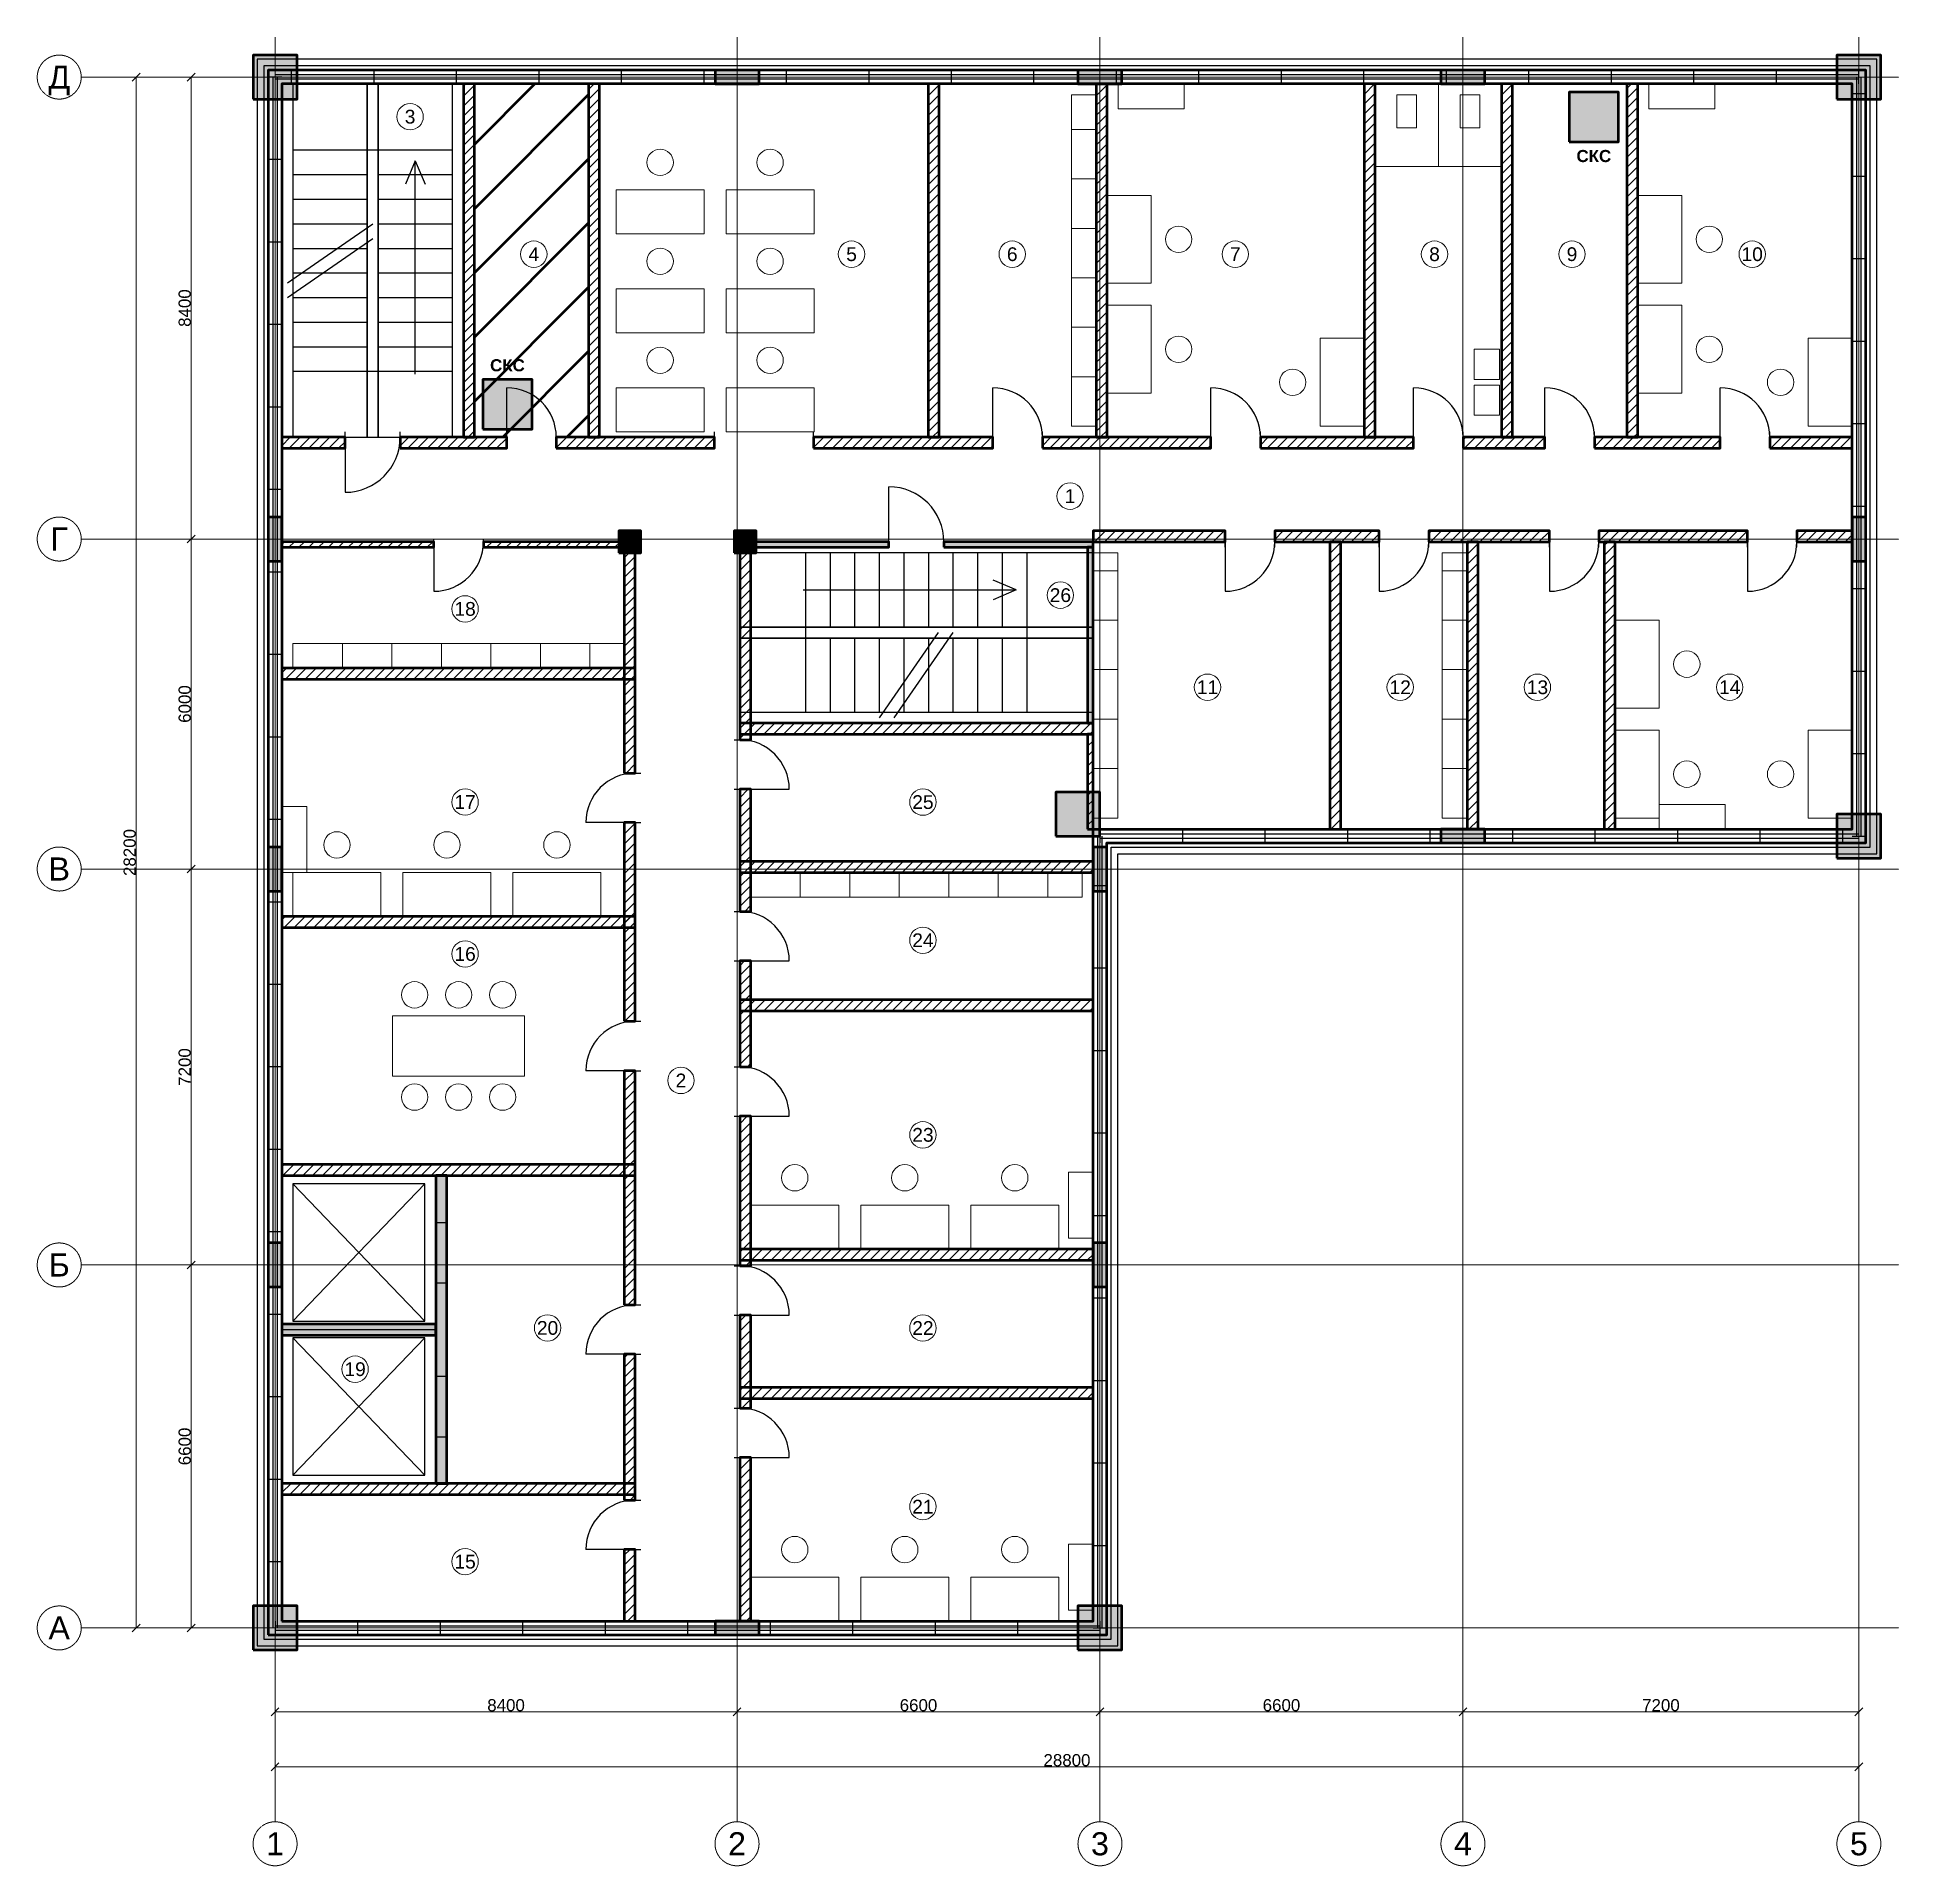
# Model space of a CAD drawing. Header units: millimetres. Extents: x -4325 to 29525, y -4325 to 28925.
import ezdxf
from ezdxf.enums import TextEntityAlignment as Align

# ---------------------------------------------------------------- set-up
doc = ezdxf.new("R2010")
doc.units = ezdxf.units.MM
doc.linetypes.add('CENTER2', pattern=[2.541, 1.587, -0.318, 0.318, -0.318])
for name, color, linetype, lineweight in [('A-ANNO-ROOM', 7, 'CONTINUOUS', 18), ('A-DIMS', 8, 'CONTINUOUS', 13), ('A-DOOR', 3, 'CONTINUOUS', 25), ('A-ELEV', 7, 'CONTINUOUS', 25), ('A-FACADE-PANEL', 8, 'CONTINUOUS', 25), ('A-FURN', 8, 'CONTINUOUS', 18), ('A-GLAZ-RIBBON', 5, 'CONTINUOUS', 25), ('A-GRID', 8, 'CENTER2', 13), ('A-HATCH', 9, 'CONTINUOUS', 9), ('A-OUTLINE', 7, 'CONTINUOUS', 50), ('A-SANI', 8, 'CONTINUOUS', 18), ('A-STAIR', 7, 'CONTINUOUS', 25), ('A-WALL-BLOCK', 9, 'CONTINUOUS', 50), ('A-WALL-RC', 7, 'CONTINUOUS', 50), ('E-SCS-RISER', 1, 'CONTINUOUS', 50), ('E-SERVER-ROOM', 1, 'CONTINUOUS', 50)]:
    doc.layers.add(name, color=color, linetype=linetype, lineweight=lineweight)
doc.styles.add('Arial-Bold', font='arialbd.ttf')
doc.styles.get("Standard").update_dxf_attribs({"font": 'arial.ttf'})

msp = doc.modelspace()

# ---------------------------------------------------------------- hatches: boundary and pattern name
at = {"layer": 'A-HATCH'}
h = msp.add_hatch(dxfattribs=at)
h.set_pattern_fill('ANSI31', scale=40)
h.paths.add_polyline_path([(3425, 21650), (3625, 21650), (3625, 28075), (3625, 28075), (3425, 28075), (3425, 28075)])
h = msp.add_hatch(dxfattribs=at)
h.set_pattern_fill('ANSI31', scale=40)
h.paths.add_polyline_path([(5702, 21650), (5902, 21650), (5902, 28075), (5902, 28075), (5702, 28075), (5702, 28075)])
h = msp.add_hatch(dxfattribs=at)
h.set_pattern_fill('ANSI31', scale=40)
h.paths.add_polyline_path([(11874, 21650), (12074, 21650), (12074, 28075), (12074, 28075), (11874, 28075), (11874, 28075)])
h = msp.add_hatch(dxfattribs=at)
h.set_pattern_fill('ANSI31', scale=40)
h.paths.add_polyline_path([(14930, 21650), (15130, 21650), (15130, 28075), (15130, 28075), (14930, 28075), (14930, 28075)])
h = msp.add_hatch(dxfattribs=at)
h.set_pattern_fill('ANSI31', scale=40)
h.paths.add_polyline_path([(19803, 21650), (20003, 21650), (20003, 28075), (20003, 28075), (19803, 28075), (19803, 28075)])
h = msp.add_hatch(dxfattribs=at)
h.set_pattern_fill('ANSI31', scale=40)
h.paths.add_polyline_path([(22303, 21650), (22503, 21650), (22503, 28075), (22503, 28075), (22303, 28075), (22303, 28075)])
h = msp.add_hatch(dxfattribs=at)
h.set_pattern_fill('ANSI31', scale=40)
h.paths.add_polyline_path([(24580, 21650), (24780, 21650), (24780, 28075), (24780, 28075), (24580, 28075), (24580, 28075)])
h = msp.add_hatch(dxfattribs=at)
h.set_pattern_fill('ANSI31', scale=40)
h.paths.add_polyline_path([(125, 21450), (125, 21450), (1275, 21450), (1275, 21650), (125, 21650), (125, 21650)])
h = msp.add_hatch(dxfattribs=at)
h.set_pattern_fill('ANSI31', scale=40)
h.paths.add_polyline_path([(2275, 21450), (4214, 21450), (4214, 21650), (2275, 21650)])
h = msp.add_hatch(dxfattribs=at)
h.set_pattern_fill('ANSI31', scale=40)
h.paths.add_polyline_path([(5114, 21450), (7988, 21450), (7988, 21650), (5114, 21650)])
h = msp.add_hatch(dxfattribs=at)
h.set_pattern_fill('ANSI31', scale=40)
h.paths.add_polyline_path([(9788, 21450), (13052, 21450), (13052, 21650), (9788, 21650)])
h = msp.add_hatch(dxfattribs=at)
h.set_pattern_fill('ANSI31', scale=40)
h.paths.add_polyline_path([(13952, 21450), (17016, 21450), (17016, 21650), (13952, 21650)])
h = msp.add_hatch(dxfattribs=at)
h.set_pattern_fill('ANSI31', scale=40)
h.paths.add_polyline_path([(17916, 21450), (20703, 21450), (20703, 21650), (17916, 21650)])
h = msp.add_hatch(dxfattribs=at)
h.set_pattern_fill('ANSI31', scale=40)
h.paths.add_polyline_path([(21603, 21450), (23092, 21450), (23092, 21650), (21603, 21650)])
h = msp.add_hatch(dxfattribs=at)
h.set_pattern_fill('ANSI31', scale=40)
h.paths.add_polyline_path([(23992, 21450), (26278, 21450), (26278, 21650), (23992, 21650)])
h = msp.add_hatch(dxfattribs=at)
h.set_pattern_fill('ANSI31', scale=40)
h.paths.add_polyline_path([(27178, 21450), (28675, 21450), (28675, 21450), (28675, 21650), (28675, 21650), (27178, 21650)])
h = msp.add_hatch(dxfattribs=at)
h.set_pattern_fill('ANSI31', scale=40)
h.paths.add_polyline_path([(125, 19650), (125, 19650), (2888, 19650), (2888, 19750), (125, 19750), (125, 19750)])
h = msp.add_hatch(dxfattribs=at)
h.set_pattern_fill('ANSI31', scale=40)
h.paths.add_polyline_path([(3788, 19650), (6350, 19650), (6350, 19750), (3788, 19750)])
h = msp.add_hatch(dxfattribs=at)
h.set_pattern_fill('ANSI31', scale=40)
h.paths.add_polyline_path([(6350, 15544), (6550, 15544), (6550, 19750), (6350, 19750)])
h = msp.add_hatch(dxfattribs=at)
h.set_pattern_fill('ANSI31', scale=40)
h.paths.add_polyline_path([(8450, 16150), (8650, 16150), (8650, 19750), (8450, 19750)])
h = msp.add_hatch(dxfattribs=at)
h.set_pattern_fill('ANSI31', scale=40)
h.paths.add_polyline_path([(14875, 19750), (17277, 19750), (17277, 19950), (14875, 19950)])
h = msp.add_hatch(dxfattribs=at)
h.set_pattern_fill('ANSI31', scale=40)
h.paths.add_polyline_path([(18177, 19750), (20077, 19750), (20077, 19950), (18177, 19950)])
h = msp.add_hatch(dxfattribs=at)
h.set_pattern_fill('ANSI31', scale=40)
h.paths.add_polyline_path([(19179, 14525), (19379, 14525), (19379, 14525), (19379, 19750), (19179, 19750), (19179, 14525)])
h = msp.add_hatch(dxfattribs=at)
h.set_pattern_fill('ANSI31', scale=40)
h.paths.add_polyline_path([(20977, 19750), (23171, 19750), (23171, 19950), (20977, 19950)])
h = msp.add_hatch(dxfattribs=at)
h.set_pattern_fill('ANSI31', scale=40)
h.paths.add_polyline_path([(21675, 14525), (21875, 14525), (21875, 14525), (21875, 19750), (21675, 19750), (21675, 14525)])
h = msp.add_hatch(dxfattribs=at)
h.set_pattern_fill('ANSI31', scale=40)
h.paths.add_polyline_path([(24071, 19750), (26773, 19750), (26773, 19950), (24071, 19950)])
h = msp.add_hatch(dxfattribs=at)
h.set_pattern_fill('ANSI31', scale=40)
h.paths.add_polyline_path([(24171, 14525), (24371, 14525), (24371, 14525), (24371, 19750), (24171, 19750), (24171, 14525)])
h = msp.add_hatch(dxfattribs=at)
h.set_pattern_fill('ANSI31', scale=40)
h.paths.add_polyline_path([(27673, 19750), (28675, 19750), (28675, 19750), (28675, 19950), (28675, 19950), (27673, 19950)])
h = msp.add_hatch(dxfattribs=at)
h.set_pattern_fill('ANSI31', scale=40)
h.paths.add_polyline_path([(125, 17250), (125, 17250), (6550, 17250), (6550, 17450), (125, 17450), (125, 17450)])
h = msp.add_hatch(dxfattribs=at)
h.set_pattern_fill('ANSI31', scale=40)
h.paths.add_polyline_path([(8450, 16250), (14875, 16250), (14875, 16450), (8450, 16450)])
h = msp.add_hatch(dxfattribs=at)
h.set_pattern_fill('ANSI31', scale=40)
h.paths.add_polyline_path([(14775, 14525), (14875, 14525), (14875, 14525), (14875, 16250), (14775, 16250), (14775, 14525)])
h = msp.add_hatch(dxfattribs=at)
h.set_pattern_fill('ANSI31', scale=40)
h.paths.add_polyline_path([(8450, 13030), (8650, 13030), (8650, 15250), (8450, 15250)])
h = msp.add_hatch(dxfattribs=at)
h.set_pattern_fill('ANSI31', scale=40)
h.paths.add_polyline_path([(6350, 11032), (6550, 11032), (6550, 14644), (6350, 14644)])
h = msp.add_hatch(dxfattribs=at)
h.set_pattern_fill('ANSI31', scale=40)
h.paths.add_polyline_path([(8450, 13737), (14875, 13737), (14875, 13737), (14875, 13937), (14875, 13937), (8450, 13937)])
h = msp.add_hatch(dxfattribs=at)
h.set_pattern_fill('ANSI31', scale=40)
h.paths.add_polyline_path([(125, 12738), (125, 12738), (6550, 12738), (6550, 12938), (125, 12938), (125, 12938)])
h = msp.add_hatch(dxfattribs=at)
h.set_pattern_fill('ANSI31', scale=40)
h.paths.add_polyline_path([(8450, 10205), (8650, 10205), (8650, 12130), (8450, 12130)])
h = msp.add_hatch(dxfattribs=at)
h.set_pattern_fill('ANSI31', scale=40)
h.paths.add_polyline_path([(8450, 11224), (14875, 11224), (14875, 11224), (14875, 11424), (14875, 11424), (8450, 11424)])
h = msp.add_hatch(dxfattribs=at)
h.set_pattern_fill('ANSI31', scale=40)
h.paths.add_polyline_path([(6350, 5875), (6550, 5875), (6550, 10132), (6350, 10132)])
h = msp.add_hatch(dxfattribs=at)
h.set_pattern_fill('ANSI31', scale=40)
h.paths.add_polyline_path([(8450, 6586), (8650, 6586), (8650, 9305), (8450, 9305)])
h = msp.add_hatch(dxfattribs=at)
h.set_pattern_fill('ANSI31', scale=40)
h.paths.add_polyline_path([(125, 8225), (125, 8225), (6550, 8225), (6550, 8425), (125, 8425), (125, 8425)])
h = msp.add_hatch(dxfattribs=at)
h.set_pattern_fill('ANSI31', scale=40)
h.paths.add_polyline_path([(8450, 6686), (14875, 6686), (14875, 6686), (14875, 6886), (14875, 6886), (8450, 6886)])
h = msp.add_hatch(dxfattribs=at)
h.set_pattern_fill('ANSI31', scale=40)
h.paths.add_polyline_path([(8450, 3999), (8650, 3999), (8650, 5686), (8450, 5686)])
h = msp.add_hatch(dxfattribs=at)
h.set_pattern_fill('ANSI31', scale=40)
h.paths.add_polyline_path([(6350, 2325), (6550, 2325), (6550, 4975), (6350, 4975)])
h = msp.add_hatch(dxfattribs=at)
h.set_pattern_fill('ANSI31', scale=40)
h.paths.add_polyline_path([(8450, 4173), (14875, 4173), (14875, 4173), (14875, 4373), (14875, 4373), (8450, 4373)])
h = msp.add_hatch(dxfattribs=at)
h.set_pattern_fill('ANSI31', scale=40)
h.paths.add_polyline_path([(8450, 125), (8650, 125), (8650, 125), (8650, 3099), (8450, 3099), (8450, 125)])
h = msp.add_hatch(dxfattribs=at)
h.set_pattern_fill('ANSI31', scale=40)
h.paths.add_polyline_path([(125, 2425), (125, 2425), (6550, 2425), (6550, 2625), (125, 2625), (125, 2625)])
h = msp.add_hatch(dxfattribs=at)
h.set_pattern_fill('ANSI31', scale=40)
h.paths.add_polyline_path([(6350, 125), (6550, 125), (6550, 125), (6550, 1425), (6350, 1425), (6350, 125)])
at = {"layer": 'A-WALL-RC'}
h = msp.add_hatch(color=7, dxfattribs=at)
h.dxf.hatch_style = 1
h.paths.add_polyline_path([(-400, 27800), (400, 27800), (400, 28600), (-400, 28600)])
h = msp.add_hatch(color=7, dxfattribs=at)
h.dxf.hatch_style = 1
h.paths.add_polyline_path([(28400, 27800), (29200, 27800), (29200, 28600), (28400, 28600)])
h = msp.add_hatch(color=7, dxfattribs=at)
h.dxf.hatch_style = 1
h.paths.add_polyline_path([(8000, 28075), (8800, 28075), (8800, 28325), (8000, 28325)])
h = msp.add_hatch(color=7, dxfattribs=at)
h.dxf.hatch_style = 1
h.paths.add_polyline_path([(14600, 28075), (15400, 28075), (15400, 28325), (14600, 28325)])
h = msp.add_hatch(color=7, dxfattribs=at)
h.dxf.hatch_style = 1
h.paths.add_polyline_path([(21200, 28075), (22000, 28075), (22000, 28325), (21200, 28325)])
h = msp.add_hatch(color=7, dxfattribs=at)
h.dxf.hatch_style = 1
h.paths.add_polyline_path([(-125, 19400), (125, 19400), (125, 20200), (-125, 20200)])
h = msp.add_hatch(color=7, dxfattribs=at)
h.dxf.hatch_style = 1
h.paths.add_polyline_path([(28675, 19400), (28925, 19400), (28925, 20200), (28675, 20200)])
h = msp.add_hatch(color=7, dxfattribs=at)
h.dxf.hatch_style = 1
h.paths.add_polyline_path([(6250, 19550), (6650, 19550), (6650, 19950), (6250, 19950)])
h = msp.add_hatch(color=7, dxfattribs=at)
h.dxf.hatch_style = 1
h.paths.add_polyline_path([(8350, 19550), (8750, 19550), (8750, 19950), (8350, 19950)])
h = msp.add_hatch(color=7, dxfattribs=at)
h.dxf.hatch_style = 1
h.paths.add_polyline_path([(8650, 19650), (11162, 19650), (11162, 19750), (8650, 19750)])
h = msp.add_hatch(color=7, dxfattribs=at)
h.dxf.hatch_style = 1
h.paths.add_polyline_path([(12162, 19650), (14875, 19650), (14875, 19750), (12162, 19750)])
h = msp.add_hatch(color=7, dxfattribs=at)
h.dxf.hatch_style = 1
h.paths.add_polyline_path([(14775, 16450), (14875, 16450), (14875, 19650), (14775, 19650)])
h = msp.add_hatch(color=7, dxfattribs=at)
h.dxf.hatch_style = 1
h.paths.add_polyline_path([(14200, 14400), (15000, 14400), (15000, 15200), (14200, 15200)])
h = msp.add_hatch(color=7, dxfattribs=at)
h.dxf.hatch_style = 1
h.paths.add_polyline_path([(28400, 14000), (29200, 14000), (29200, 14800), (28400, 14800)])
h = msp.add_hatch(color=7, dxfattribs=at)
h.dxf.hatch_style = 1
h.paths.add_polyline_path([(21200, 14275), (22000, 14275), (22000, 14525), (21200, 14525)])
h = msp.add_hatch(color=7, dxfattribs=at)
h.dxf.hatch_style = 1
h.paths.add_polyline_path([(-125, 13400), (125, 13400), (125, 14200), (-125, 14200)])
h = msp.add_hatch(color=7, dxfattribs=at)
h.dxf.hatch_style = 1
h.paths.add_polyline_path([(14875, 13400), (15125, 13400), (15125, 14200), (14875, 14200)])
h = msp.add_hatch(color=7, dxfattribs=at)
h.dxf.hatch_style = 1
h.paths.add_polyline_path([(2925, 2625), (3125, 2625), (3125, 8225), (2925, 8225)])
h = msp.add_hatch(color=7, dxfattribs=at)
h.dxf.hatch_style = 1
h.paths.add_polyline_path([(-125, 6200), (125, 6200), (125, 7000), (-125, 7000)])
h = msp.add_hatch(color=7, dxfattribs=at)
h.dxf.hatch_style = 1
h.paths.add_polyline_path([(14875, 6200), (15125, 6200), (15125, 7000), (14875, 7000)])
h = msp.add_hatch(color=7, dxfattribs=at)
h.dxf.hatch_style = 1
h.paths.add_polyline_path([(125, 5325), (125, 5325), (2925, 5325), (2925, 5525), (125, 5525), (125, 5525)])
h = msp.add_hatch(color=7, dxfattribs=at)
h.dxf.hatch_style = 1
h.paths.add_polyline_path([(-400, -400), (400, -400), (400, 400), (-400, 400)])
h = msp.add_hatch(color=7, dxfattribs=at)
h.dxf.hatch_style = 1
h.paths.add_polyline_path([(14600, -400), (15400, -400), (15400, 400), (14600, 400)])
h = msp.add_hatch(color=7, dxfattribs=at)
h.dxf.hatch_style = 1
h.paths.add_polyline_path([(8000, -125), (8800, -125), (8800, 125), (8000, 125)])
at = {"layer": 'E-SCS-RISER'}
h = msp.add_hatch(color=7, dxfattribs=at)
h.dxf.hatch_style = 1
h.paths.add_polyline_path([(23530, 27025), (24430, 27025), (24430, 27925), (23530, 27925)])
h = msp.add_hatch(color=7, dxfattribs=at)
h.dxf.hatch_style = 1
h.paths.add_polyline_path([(3775, 21800), (4675, 21800), (4675, 22700), (3775, 22700)])
at = {"layer": 'E-SERVER-ROOM'}
h = msp.add_hatch(dxfattribs=at)
h.set_pattern_fill('ANSI31', scale=260)
h.paths.add_polyline_path([(3625, 21650), (5702, 21650), (5702, 28075), (3625, 28075)])

# ---------------------------------------------------------------- linework, layer by layer
at = {"layer": 'A-ANNO-ROOM'}
for centre in [(2455, 27480), (4705, 24980), (10482, 24980), (13404, 24980), (17460, 24980), (21083, 24980), (23583, 24980), (26860, 24980), (14455, 20580), (14280, 18780), (3455, 18530), (16955, 17105), (20459, 17105), (22955, 17105), (26451, 17105), (3455, 15018), (11780, 15017), (11780, 12504), (3455, 12255), (7380, 9955), (11780, 8966), (4955, 5455), (11780, 5453), (1455, 4705), (11780, 2205), (3455, 1205)]:
    msp.add_circle(centre, 240, dxfattribs=at)
at = {"layer": 'A-DIMS'}
for p, q in [((-2596, 28129), (-2454, 28271)), ((-2525, 0), (-2525, 28200)), ((-1596, 28129), (-1454, 28271)), ((-1525, 19800), (-1525, 28200)), ((-1596, 19729), (-1454, 19871)), ((-1596, 19729), (-1454, 19871)), ((-1525, 13800), (-1525, 19800)), ((-1596, 13729), (-1454, 13871)), ((-1596, 13729), (-1454, 13871)), ((-1525, 6600), (-1525, 13800)), ((-1596, 6529), (-1454, 6671)), ((-1596, 6529), (-1454, 6671)), ((-1525, 0), (-1525, 6600)), ((-2596, -71), (-2454, 71)), ((-1596, -71), (-1454, 71)), ((-71, -1596), (71, -1454)), ((0, -1525), (8400, -1525)), ((8329, -1596), (8471, -1454)), ((8329, -1596), (8471, -1454)), ((8400, -1525), (15000, -1525)), ((14929, -1596), (15071, -1454)), ((14929, -1596), (15071, -1454)), ((15000, -1525), (21600, -1525)), ((21529, -1596), (21671, -1454)), ((21529, -1596), (21671, -1454)), ((21600, -1525), (28800, -1525)), ((28729, -1596), (28871, -1454)), ((-71, -2596), (71, -2454)), ((0, -2525), (28800, -2525)), ((28729, -2596), (28871, -2454))]:
    msp.add_line(p, q, dxfattribs=at)
at = {"layer": 'A-DOOR'}
for p, q in [((4214, 21650), (4214, 22550)), ((13052, 21650), (13052, 22550)), ((17016, 21650), (17016, 22550)), ((20703, 21650), (20703, 22550)), ((23092, 21650), (23092, 22550)), ((26278, 21650), (26278, 22550)), ((1275, 21550), (1275, 21750)), ((2275, 21550), (2275, 21750)), ((4214, 21550), (4214, 21750)), ((5114, 21550), (5114, 21750)), ((7988, 21550), (7988, 21750)), ((9788, 21550), (9788, 21750)), ((13052, 21550), (13052, 21750)), ((13952, 21550), (13952, 21750)), ((17016, 21550), (17016, 21750)), ((17916, 21550), (17916, 21750)), ((20703, 21550), (20703, 21750)), ((21603, 21550), (21603, 21750)), ((23092, 21550), (23092, 21750)), ((23992, 21550), (23992, 21750)), ((26278, 21550), (26278, 21750)), ((27178, 21550), (27178, 21750)), ((1275, 21650), (1275, 20650)), ((11162, 19750), (11162, 20750)), ((2888, 19700), (2888, 19800)), ((2888, 19750), (2888, 18850)), ((3788, 19700), (3788, 19800)), ((11162, 19700), (11162, 19800)), ((12162, 19700), (12162, 19800)), ((17277, 19650), (17277, 19850)), ((17277, 19750), (17277, 18850)), ((18177, 19650), (18177, 19850)), ((20077, 19650), (20077, 19850)), ((20077, 19750), (20077, 18850)), ((20977, 19650), (20977, 19850)), ((23171, 19650), (23171, 19850)), ((23171, 19750), (23171, 18850)), ((24071, 19650), (24071, 19850)), ((26773, 19650), (26773, 19850)), ((26773, 19750), (26773, 18850)), ((27673, 19650), (27673, 19850)), ((8350, 16150), (8550, 16150)), ((6450, 15544), (6650, 15544)), ((8350, 15250), (8550, 15250)), ((8450, 15250), (9350, 15250)), ((6550, 14644), (5650, 14644)), ((6450, 14644), (6650, 14644)), ((8350, 13030), (8550, 13030)), ((8350, 12130), (8550, 12130)), ((8450, 12130), (9350, 12130)), ((6450, 11032), (6650, 11032)), ((8350, 10205), (8550, 10205)), ((6550, 10132), (5650, 10132)), ((6450, 10132), (6650, 10132)), ((8350, 9305), (8550, 9305)), ((8450, 9305), (9350, 9305)), ((2925, 7375), (3125, 7375)), ((8350, 6586), (8550, 6586)), ((2925, 6275), (3125, 6275)), ((6450, 5875), (6650, 5875)), ((8350, 5686), (8550, 5686)), ((8450, 5686), (9350, 5686)), ((6550, 4975), (5650, 4975)), ((6450, 4975), (6650, 4975)), ((2925, 4575), (3125, 4575)), ((8350, 3999), (8550, 3999)), ((2925, 3475), (3125, 3475)), ((8350, 3099), (8550, 3099)), ((8450, 3099), (9350, 3099)), ((6450, 2325), (6650, 2325)), ((6550, 1425), (5650, 1425)), ((6450, 1425), (6650, 1425))]:
    msp.add_line(p, q, dxfattribs=at)
for centre, radius, start, end in [((4214, 21650), 900, 0, 90), ((13052, 21650), 900, 0, 90), ((17016, 21650), 900, 0, 90), ((20703, 21650), 900, 0, 90), ((23092, 21650), 900, 0, 90), ((26278, 21650), 900, 0, 90), ((1275, 21650), 1000, -90, 0), ((11162, 19750), 1000, 0, 90), ((2888, 19750), 900, -90, 0), ((17277, 19750), 900, -90, 0), ((20077, 19750), 900, -90, 0), ((23171, 19750), 900, -90, 0), ((26773, 19750), 900, -90, 0), ((8450, 15250), 900, 0, 90), ((6550, 14644), 900, 90, 180), ((8450, 12130), 900, 0, 90), ((6550, 10132), 900, 90, 180), ((8450, 9305), 900, 0, 90), ((8450, 5686), 900, 0, 90), ((6550, 4975), 900, 90, 180), ((8450, 3099), 900, 0, 90), ((6550, 1425), 900, 90, 180)]:
    msp.add_arc(centre, radius, start, end, dxfattribs=at)
at = {"layer": 'A-ELEV'}
for p, q in [((325, 5575), (2725, 8075)), ((325, 8075), (2725, 5575)), ((125, 5425), (2925, 5425)), ((325, 2775), (2725, 5275)), ((325, 5275), (2725, 2775))]:
    msp.add_line(p, q, dxfattribs=at)
for points in [[(325, 5575), (2725, 5575), (2725, 8075), (325, 8075)], [(325, 2775), (2725, 2775), (2725, 5275), (325, 5275)]]:
    msp.add_lwpolyline(points, close=True, dxfattribs=at)
at = {"layer": 'A-FACADE-PANEL'}
for points in [[(-325, -325), (15325, -325), (15325, 14075), (29125, 14075), (29125, 28525), (-325, 28525)], [(-205, -205), (15205, -205), (15205, 14195), (29005, 14195), (29005, 28405), (-205, 28405)]]:
    msp.add_lwpolyline(points, close=True, dxfattribs=at)
at = {"layer": 'A-FURN'}
for p, q in [((14480, 27250), (14930, 27250)), ((14480, 26350), (14930, 26350)), ((14480, 25450), (14930, 25450)), ((14480, 24550), (14930, 24550)), ((14480, 23650), (14930, 23650)), ((14480, 22750), (14930, 22750)), ((14875, 19225), (15325, 19225)), ((21225, 19225), (21675, 19225)), ((14875, 18325), (15325, 18325)), ((21225, 18325), (21675, 18325)), ((1225, 17450), (1225, 17900)), ((2125, 17450), (2125, 17900)), ((3025, 17450), (3025, 17900)), ((3925, 17450), (3925, 17900)), ((4825, 17450), (4825, 17900)), ((5725, 17450), (5725, 17900)), ((14875, 17425), (15325, 17425)), ((21225, 17425), (21675, 17425)), ((14875, 16525), (15325, 16525)), ((21225, 16525), (21675, 16525)), ((14875, 15625), (15325, 15625)), ((21225, 15625), (21675, 15625)), ((9550, 13287), (9550, 13737)), ((10450, 13287), (10450, 13737)), ((11350, 13287), (11350, 13737)), ((12250, 13287), (12250, 13737)), ((13150, 13287), (13150, 13737)), ((14050, 13287), (14050, 13737))]:
    msp.add_line(p, q, dxfattribs=at)
for points in [[(14480, 21850), (14930, 21850), (14930, 27875), (14480, 27875)], [(15330, 27625), (16530, 27625), (16530, 28075), (15330, 28075)], [(24980, 27625), (26180, 27625), (26180, 28075), (24980, 28075)], [(6202, 25350), (7802, 25350), (7802, 26150), (6202, 26150)], [(8202, 25350), (9802, 25350), (9802, 26150), (8202, 26150)], [(15130, 24450), (15930, 24450), (15930, 26050), (15130, 26050)], [(24780, 24450), (25580, 24450), (25580, 26050), (24780, 26050)], [(6202, 23550), (7802, 23550), (7802, 24350), (6202, 24350)], [(8202, 23550), (9802, 23550), (9802, 24350), (8202, 24350)], [(15130, 22450), (15930, 22450), (15930, 24050), (15130, 24050)], [(24780, 22450), (25580, 22450), (25580, 24050), (24780, 24050)], [(19003, 21850), (19803, 21850), (19803, 23450), (19003, 23450)], [(27875, 21850), (28675, 21850), (28675, 23450), (27875, 23450)], [(6202, 21750), (7802, 21750), (7802, 22550), (6202, 22550)], [(8202, 21750), (9802, 21750), (9802, 22550), (8202, 22550)], [(14875, 14725), (15325, 14725), (15325, 19550), (14875, 19550)], [(21225, 14725), (21675, 14725), (21675, 19550), (21225, 19550)], [(24371, 16725), (25171, 16725), (25171, 18325), (24371, 18325)], [(325, 17450), (6350, 17450), (6350, 17900), (325, 17900)], [(24371, 14725), (25171, 14725), (25171, 16325), (24371, 16325)], [(27875, 14725), (28675, 14725), (28675, 16325), (27875, 16325)], [(125, 13738), (575, 13738), (575, 14938), (125, 14938)], [(25171, 14525), (26371, 14525), (26371, 14975), (25171, 14975)], [(325, 12938), (1925, 12938), (1925, 13738), (325, 13738)], [(2325, 12938), (3925, 12938), (3925, 13738), (2325, 13738)], [(4325, 12938), (5925, 12938), (5925, 13738), (4325, 13738)], [(8650, 13287), (14675, 13287), (14675, 13737), (8650, 13737)], [(2138, 10032), (4538, 10032), (4538, 11132), (2138, 11132)], [(14425, 7086), (14875, 7086), (14875, 8286), (14425, 8286)], [(8650, 6886), (10250, 6886), (10250, 7686), (8650, 7686)], [(10650, 6886), (12250, 6886), (12250, 7686), (10650, 7686)], [(12650, 6886), (14250, 6886), (14250, 7686), (12650, 7686)], [(14425, 325), (14875, 325), (14875, 1525), (14425, 1525)], [(8650, 125), (10250, 125), (10250, 925), (8650, 925)], [(10650, 125), (12250, 125), (12250, 925), (10650, 925)], [(12650, 125), (14250, 125), (14250, 925), (12650, 925)]]:
    msp.add_lwpolyline(points, close=True, dxfattribs=at)
for centre in [(7002, 26650), (9002, 26650), (16430, 25250), (26080, 25250), (7002, 24850), (9002, 24850), (16430, 23250), (26080, 23250), (7002, 23050), (9002, 23050), (18503, 22650), (27375, 22650), (25671, 17525), (25671, 15525), (27375, 15525), (1125, 14238), (3125, 14238), (5125, 14238), (2538, 11512), (3338, 11512), (4138, 11512), (2538, 9652), (3338, 9652), (4138, 9652), (9450, 8186), (11450, 8186), (13450, 8186), (9450, 1425), (11450, 1425), (13450, 1425)]:
    msp.add_circle(centre, 240, dxfattribs=at)
at = {"layer": 'A-GLAZ-RIBBON'}
for p, q in [((125, 28200), (-125, 28200)), ((-40, 28200), (-40, 0)), ((28800, 28240), (0, 28240)), ((28800, 28160), (0, 28160)), ((40, 28200), (40, 0)), ((300, 28075), (300, 28325)), ((1800, 28075), (1800, 28325)), ((3300, 28075), (3300, 28325)), ((4800, 28075), (4800, 28325)), ((6300, 28075), (6300, 28325)), ((7800, 28075), (7800, 28325)), ((9300, 28075), (9300, 28325)), ((10800, 28075), (10800, 28325)), ((12300, 28075), (12300, 28325)), ((13800, 28075), (13800, 28325)), ((15300, 28075), (15300, 28325)), ((16800, 28075), (16800, 28325)), ((18300, 28075), (18300, 28325)), ((19800, 28075), (19800, 28325)), ((21300, 28075), (21300, 28325)), ((22800, 28075), (22800, 28325)), ((24300, 28075), (24300, 28325)), ((25800, 28075), (25800, 28325)), ((27300, 28075), (27300, 28325)), ((28760, 14400), (28760, 28200)), ((28800, 28075), (28800, 28325)), ((28840, 14400), (28840, 28200)), ((28675, 27900), (28925, 27900)), ((125, 26700), (-125, 26700)), ((28675, 26400), (28925, 26400)), ((125, 25200), (-125, 25200)), ((28675, 24900), (28925, 24900)), ((125, 23700), (-125, 23700)), ((28675, 23400), (28925, 23400)), ((125, 22200), (-125, 22200)), ((28675, 21900), (28925, 21900)), ((125, 20700), (-125, 20700)), ((28675, 20400), (28925, 20400)), ((125, 19200), (-125, 19200)), ((28675, 18900), (28925, 18900)), ((125, 17700), (-125, 17700)), ((28675, 17400), (28925, 17400)), ((125, 16200), (-125, 16200)), ((28675, 15900), (28925, 15900)), ((125, 14700), (-125, 14700)), ((14960, 0), (14960, 14400)), ((15000, 14525), (15000, 14275)), ((15000, 14440), (28800, 14440)), ((15000, 14360), (28800, 14360)), ((15040, 0), (15040, 14400)), ((16500, 14525), (16500, 14275)), ((18000, 14525), (18000, 14275)), ((19500, 14525), (19500, 14275)), ((21000, 14525), (21000, 14275)), ((22500, 14525), (22500, 14275)), ((24000, 14525), (24000, 14275)), ((25500, 14525), (25500, 14275)), ((27000, 14525), (27000, 14275)), ((28500, 14525), (28500, 14275)), ((28675, 14400), (28925, 14400)), ((14875, 13500), (15125, 13500)), ((125, 13200), (-125, 13200)), ((14875, 12000), (15125, 12000)), ((125, 11700), (-125, 11700)), ((14875, 10500), (15125, 10500)), ((125, 10200), (-125, 10200)), ((14875, 9000), (15125, 9000)), ((125, 8700), (-125, 8700)), ((14875, 7500), (15125, 7500)), ((125, 7200), (-125, 7200)), ((14875, 6000), (15125, 6000)), ((125, 5700), (-125, 5700)), ((14875, 4500), (15125, 4500)), ((125, 4200), (-125, 4200)), ((14875, 3000), (15125, 3000)), ((125, 2700), (-125, 2700)), ((14875, 1500), (15125, 1500)), ((125, 1200), (-125, 1200)), ((0, 125), (0, -125)), ((0, 40), (15000, 40)), ((1500, 125), (1500, -125)), ((3000, 125), (3000, -125)), ((4500, 125), (4500, -125)), ((6000, 125), (6000, -125)), ((7500, 125), (7500, -125)), ((9000, 125), (9000, -125)), ((10500, 125), (10500, -125)), ((12000, 125), (12000, -125)), ((13500, 125), (13500, -125)), ((14875, 0), (15125, 0)), ((15000, 125), (15000, -125)), ((0, -40), (15000, -40))]:
    msp.add_line(p, q, dxfattribs=at)
at = {"layer": 'A-GRID'}
for p, q in [((0, -3525), (0, 28925)), ((8400, -3525), (8400, 28925)), ((15000, -3525), (15000, 28925)), ((21600, -3525), (21600, 28925)), ((28800, -3525), (28800, 28925)), ((-3525, 28200), (29525, 28200)), ((-3525, 19800), (29525, 19800)), ((-3525, 13800), (29525, 13800)), ((-3525, 6600), (29525, 6600)), ((-3525, 0), (29525, 0))]:
    msp.add_line(p, q, dxfattribs=at)
for centre in [(-3925, 28200), (-3925, 19800), (-3925, 13800), (-3925, 6600), (-3925, 0), (0, -3925), (8400, -3925), (15000, -3925), (21600, -3925), (28800, -3925)]:
    msp.add_circle(centre, 400, dxfattribs=at)
at = {"layer": 'A-OUTLINE'}
for points in [[(-125, -125), (15125, -125), (15125, 14275), (28925, 14275), (28925, 28325), (-125, 28325)], [(125, 125), (14875, 125), (14875, 14525), (28675, 14525), (28675, 28075), (125, 28075)]]:
    msp.add_lwpolyline(points, close=True, dxfattribs=at)
at = {"layer": 'A-SANI'}
for points in [[(20003, 26575), (21153, 26575), (21153, 28075), (20003, 28075)], [(20398, 27275), (20758, 27275), (20758, 27875), (20398, 27875)], [(21153, 26575), (22303, 26575), (22303, 28075), (21153, 28075)], [(21548, 27275), (21908, 27275), (21908, 27875), (21548, 27875)], [(21803, 22700), (22263, 22700), (22263, 23250), (21803, 23250)], [(21803, 22050), (22263, 22050), (22263, 22600), (21803, 22600)]]:
    msp.add_lwpolyline(points, close=True, dxfattribs=at)
at = {"layer": 'A-STAIR'}
for p, q in [((325, 26875), (1675, 26875)), ((325, 26875), (3225, 26875)), ((1875, 26875), (3225, 26875)), ((325, 26428), (1675, 26428)), ((1875, 26428), (3225, 26428)), ((2550, 26675), (2370, 26255)), ((2550, 22800), (2550, 26675)), ((2550, 26675), (2730, 26255)), ((325, 25981), (1675, 25981)), ((1875, 25981), (3225, 25981)), ((225, 24460), (1775, 25533)), ((325, 25533), (1675, 25533)), ((1875, 25533), (3225, 25533)), ((225, 24192), (1775, 25265)), ((325, 25086), (1675, 25086)), ((1875, 25086), (3225, 25086)), ((325, 24639), (1675, 24639)), ((1875, 24639), (3225, 24639)), ((325, 24192), (1675, 24192)), ((1875, 24192), (3225, 24192)), ((325, 23744), (1675, 23744)), ((1875, 23744), (3225, 23744)), ((325, 23297), (1675, 23297)), ((1875, 23297), (3225, 23297)), ((325, 22850), (3225, 22850)), ((9650, 16650), (9650, 19550)), ((10097, 18200), (10097, 19550)), ((10544, 18200), (10544, 19550)), ((10992, 18200), (10992, 19550)), ((11439, 18200), (11439, 19550)), ((11886, 18200), (11886, 19550)), ((12333, 18200), (12333, 19550)), ((12781, 18200), (12781, 19550)), ((13228, 18200), (13228, 19550)), ((13675, 18200), (13675, 19550)), ((13675, 16650), (13675, 19550)), ((13475, 18875), (13055, 19055)), ((9600, 18875), (13475, 18875)), ((13475, 18875), (13055, 18695)), ((10097, 16650), (10097, 18000)), ((10544, 16650), (10544, 18000)), ((10992, 16550), (12065, 18100)), ((10992, 16650), (10992, 18000)), ((11260, 16550), (12333, 18100)), ((11439, 16650), (11439, 18000)), ((11886, 16650), (11886, 18000)), ((12333, 16650), (12333, 18000)), ((12781, 16650), (12781, 18000)), ((13228, 16650), (13228, 18000)), ((13675, 16650), (13675, 18000))]:
    msp.add_line(p, q, dxfattribs=at)
for points in [[(325, 21650), (1675, 21650), (1675, 28075), (325, 28075)], [(1675, 21650), (1875, 21650), (1875, 28075), (1675, 28075)], [(1875, 21650), (3225, 21650), (3225, 28075), (1875, 28075)], [(8450, 18200), (14875, 18200), (14875, 19550), (8450, 19550)], [(8450, 18000), (14875, 18000), (14875, 18200), (8450, 18200)], [(8450, 16650), (14875, 16650), (14875, 18000), (8450, 18000)]]:
    msp.add_lwpolyline(points, close=True, dxfattribs=at)
at = {"layer": 'A-WALL-BLOCK'}
for points in [[(3425, 21650), (3625, 21650), (3625, 28075), (3625, 28075), (3425, 28075), (3425, 28075)], [(5702, 21650), (5902, 21650), (5902, 28075), (5902, 28075), (5702, 28075), (5702, 28075)], [(11874, 21650), (12074, 21650), (12074, 28075), (12074, 28075), (11874, 28075), (11874, 28075)], [(14930, 21650), (15130, 21650), (15130, 28075), (15130, 28075), (14930, 28075), (14930, 28075)], [(19803, 21650), (20003, 21650), (20003, 28075), (20003, 28075), (19803, 28075), (19803, 28075)], [(22303, 21650), (22503, 21650), (22503, 28075), (22503, 28075), (22303, 28075), (22303, 28075)], [(24580, 21650), (24780, 21650), (24780, 28075), (24780, 28075), (24580, 28075), (24580, 28075)], [(125, 21450), (125, 21450), (1275, 21450), (1275, 21650), (125, 21650), (125, 21650)], [(2275, 21450), (4214, 21450), (4214, 21650), (2275, 21650)], [(5114, 21450), (7988, 21450), (7988, 21650), (5114, 21650)], [(9788, 21450), (13052, 21450), (13052, 21650), (9788, 21650)], [(13952, 21450), (17016, 21450), (17016, 21650), (13952, 21650)], [(17916, 21450), (20703, 21450), (20703, 21650), (17916, 21650)], [(21603, 21450), (23092, 21450), (23092, 21650), (21603, 21650)], [(23992, 21450), (26278, 21450), (26278, 21650), (23992, 21650)], [(27178, 21450), (28675, 21450), (28675, 21450), (28675, 21650), (28675, 21650), (27178, 21650)], [(125, 19650), (125, 19650), (2888, 19650), (2888, 19750), (125, 19750), (125, 19750)], [(3788, 19650), (6350, 19650), (6350, 19750), (3788, 19750)], [(6350, 15544), (6550, 15544), (6550, 19750), (6350, 19750)], [(8450, 16150), (8650, 16150), (8650, 19750), (8450, 19750)], [(14875, 19750), (17277, 19750), (17277, 19950), (14875, 19950)], [(18177, 19750), (20077, 19750), (20077, 19950), (18177, 19950)], [(19179, 14525), (19379, 14525), (19379, 14525), (19379, 19750), (19179, 19750), (19179, 14525)], [(20977, 19750), (23171, 19750), (23171, 19950), (20977, 19950)], [(21675, 14525), (21875, 14525), (21875, 14525), (21875, 19750), (21675, 19750), (21675, 14525)], [(24071, 19750), (26773, 19750), (26773, 19950), (24071, 19950)], [(24171, 14525), (24371, 14525), (24371, 14525), (24371, 19750), (24171, 19750), (24171, 14525)], [(27673, 19750), (28675, 19750), (28675, 19750), (28675, 19950), (28675, 19950), (27673, 19950)], [(125, 17250), (125, 17250), (6550, 17250), (6550, 17450), (125, 17450), (125, 17450)], [(8450, 16250), (14875, 16250), (14875, 16450), (8450, 16450)], [(14775, 14525), (14875, 14525), (14875, 14525), (14875, 16250), (14775, 16250), (14775, 14525)], [(8450, 13030), (8650, 13030), (8650, 15250), (8450, 15250)], [(6350, 11032), (6550, 11032), (6550, 14644), (6350, 14644)], [(8450, 13737), (14875, 13737), (14875, 13737), (14875, 13937), (14875, 13937), (8450, 13937)], [(125, 12738), (125, 12738), (6550, 12738), (6550, 12938), (125, 12938), (125, 12938)], [(8450, 10205), (8650, 10205), (8650, 12130), (8450, 12130)], [(8450, 11224), (14875, 11224), (14875, 11224), (14875, 11424), (14875, 11424), (8450, 11424)], [(6350, 5875), (6550, 5875), (6550, 10132), (6350, 10132)], [(8450, 6586), (8650, 6586), (8650, 9305), (8450, 9305)], [(125, 8225), (125, 8225), (6550, 8225), (6550, 8425), (125, 8425), (125, 8425)], [(8450, 6686), (14875, 6686), (14875, 6686), (14875, 6886), (14875, 6886), (8450, 6886)], [(8450, 3999), (8650, 3999), (8650, 5686), (8450, 5686)], [(6350, 2325), (6550, 2325), (6550, 4975), (6350, 4975)], [(8450, 4173), (14875, 4173), (14875, 4173), (14875, 4373), (14875, 4373), (8450, 4373)], [(8450, 125), (8650, 125), (8650, 125), (8650, 3099), (8450, 3099), (8450, 125)], [(125, 2425), (125, 2425), (6550, 2425), (6550, 2625), (125, 2625), (125, 2625)], [(6350, 125), (6550, 125), (6550, 125), (6550, 1425), (6350, 1425), (6350, 125)]]:
    msp.add_lwpolyline(points, close=True, dxfattribs=at)
at = {"layer": 'A-WALL-RC'}
for points in [[(-400, 27800), (400, 27800), (400, 28600), (-400, 28600)], [(28400, 27800), (29200, 27800), (29200, 28600), (28400, 28600)], [(8000, 28075), (8800, 28075), (8800, 28325), (8000, 28325)], [(14600, 28075), (15400, 28075), (15400, 28325), (14600, 28325)], [(21200, 28075), (22000, 28075), (22000, 28325), (21200, 28325)], [(-125, 19400), (125, 19400), (125, 20200), (-125, 20200)], [(28675, 19400), (28925, 19400), (28925, 20200), (28675, 20200)], [(6250, 19550), (6650, 19550), (6650, 19950), (6250, 19950)], [(8350, 19550), (8750, 19550), (8750, 19950), (8350, 19950)], [(8650, 19650), (11162, 19650), (11162, 19750), (8650, 19750)], [(12162, 19650), (14875, 19650), (14875, 19750), (12162, 19750)], [(14775, 16450), (14875, 16450), (14875, 19650), (14775, 19650)], [(14200, 14400), (15000, 14400), (15000, 15200), (14200, 15200)], [(28400, 14000), (29200, 14000), (29200, 14800), (28400, 14800)], [(21200, 14275), (22000, 14275), (22000, 14525), (21200, 14525)], [(-125, 13400), (125, 13400), (125, 14200), (-125, 14200)], [(14875, 13400), (15125, 13400), (15125, 14200), (14875, 14200)], [(2925, 2625), (3125, 2625), (3125, 8225), (2925, 8225)], [(-125, 6200), (125, 6200), (125, 7000), (-125, 7000)], [(14875, 6200), (15125, 6200), (15125, 7000), (14875, 7000)], [(125, 5325), (125, 5325), (2925, 5325), (2925, 5525), (125, 5525), (125, 5525)], [(-400, -400), (400, -400), (400, 400), (-400, 400)], [(14600, -400), (15400, -400), (15400, 400), (14600, 400)], [(8000, -125), (8800, -125), (8800, 125), (8000, 125)]]:
    msp.add_lwpolyline(points, close=True, dxfattribs=at)
at = {"layer": 'E-SCS-RISER'}
for points in [[(23530, 27025), (24430, 27025), (24430, 27925), (23530, 27925)], [(3775, 21800), (4675, 21800), (4675, 22700), (3775, 22700)]]:
    msp.add_lwpolyline(points, close=True, dxfattribs=at)

# ---------------------------------------------------------------- texts
at = {"layer": 'A-ANNO-ROOM'}
for s, p in [('3', (2455, 27480)), ('4', (4705, 24980)), ('5', (10482, 24980)), ('6', (13404, 24980)), ('7', (17460, 24980)), ('8', (21083, 24980)), ('9', (23583, 24980)), ('10', (26860, 24980)), ('1', (14455, 20580)), ('18', (3455, 18530)), ('26', (14280, 18780)), ('11', (16955, 17105)), ('12', (20459, 17105)), ('13', (22955, 17105)), ('14', (26451, 17105)), ('17', (3455, 15018)), ('25', (11780, 15017)), ('24', (11780, 12504)), ('16', (3455, 12255)), ('2', (7380, 9955)), ('23', (11780, 8966)), ('20', (4955, 5455)), ('22', (11780, 5453)), ('19', (1455, 4705)), ('21', (11780, 2205)), ('15', (3455, 1205))]:
    msp.add_text(s, height=250, dxfattribs=at).set_placement(p, align=Align.MIDDLE_CENTER)
at = {"layer": 'A-DIMS'}
for s, p in [('8400', (-1645, 24000)), ('6000', (-1645, 16800)), ('28200', (-2645, 14100)), ('7200', (-1645, 10200)), ('6600', (-1645, 3300))]:
    msp.add_text(s, height=220, rotation=90, dxfattribs=at).set_placement(p, align=Align.MIDDLE_CENTER)
for s, p in [('8400', (4200, -1405)), ('6600', (11700, -1405)), ('6600', (18300, -1405)), ('7200', (25200, -1405)), ('28800', (14400, -2405))]:
    msp.add_text(s, height=220, dxfattribs=at).set_placement(p, align=Align.MIDDLE_CENTER)
at = {"layer": 'A-GRID'}
for s, p in [('Д', (-3925, 28200)), ('Г', (-3925, 19800)), ('В', (-3925, 13800)), ('Б', (-3925, 6600)), ('А', (-3925, 0)), ('1', (0, -3925)), ('2', (8400, -3925)), ('3', (15000, -3925)), ('4', (21600, -3925)), ('5', (28800, -3925))]:
    msp.add_text(s, height=420, dxfattribs=at).set_placement(p, align=Align.MIDDLE_CENTER)
at = {"layer": 'E-SCS-RISER', "style": 'Arial-Bold'}
for p in [(23980, 26765), (4225, 22960)]:
    msp.add_text('СКС', height=220, dxfattribs=at).set_placement(p, align=Align.MIDDLE_CENTER)

doc.saveas('drawing.dxf')
